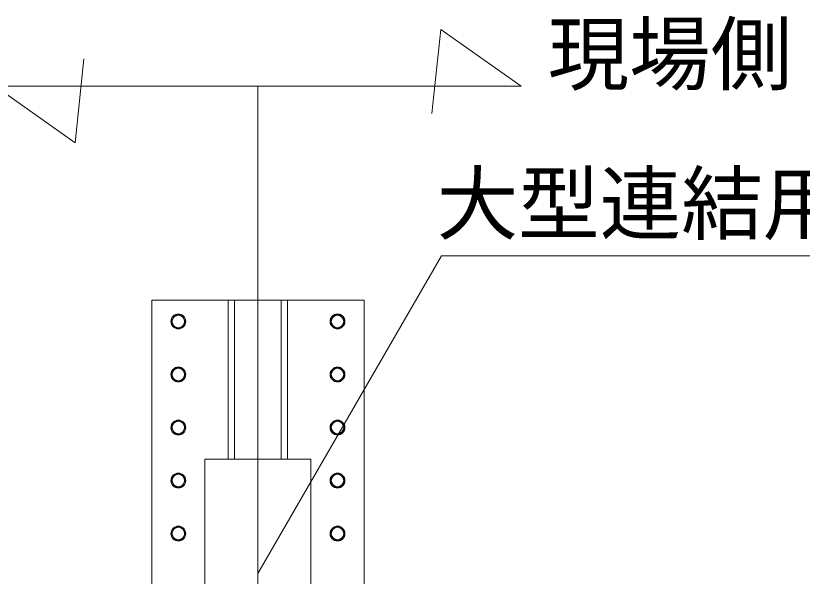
# Model space of a CAD drawing. Units: millimetres, scale not verified. Extents: x -30584 to 1616, y -23100 to 23100.
# Drawn here: x -8321 to -6838, y 10621 to 11679 of the extents above; entities that cross this region are included whole.
import ezdxf
from ezdxf.enums import TextEntityAlignment as Align

# ---------------------------------------------------------------- set-up
doc = ezdxf.new("R2010")
doc.units = ezdxf.units.MM
doc.header["$LTSCALE"] = 150
doc.linetypes.add('CHAIN2', pattern=[12, 9, -1, 1, -1])
for name, color, linetype, lineweight in [('0-6_ﾎﾞﾙﾄ類', 2, 'Continuous', 18), ('0-F_大型連結用梁42', 7, 'Continuous', 18), ('1-5_通芯', 1, 'CHAIN2', 18), ('1-A_文字', 7, 'Continuous', 18)]:
    doc.layers.add(name, color=color, linetype=linetype, lineweight=lineweight)
doc.styles.add('ＭＳ ゴシック', font='')
doc.styles.get('ＭＳ ゴシック').set_extended_font_data('MS Gothic')

msp = doc.modelspace()

# ---------------------------------------------------------------- linework, layer by layer
at = {"layer": '0-6_ﾎﾞﾙﾄ類'}
for points in [[(-8021, 11113.8), (-8027.8, 11102), (-8021, 11090.2), (-8007.3, 11090.2), (-8000.5, 11102), (-8007.3, 11113.8)], [(-7707.3, 11113.8), (-7700.5, 11102), (-7707.3, 11090.2), (-7721, 11090.2), (-7727.8, 11102), (-7721, 11113.8)], [(-8021, 11013.8), (-8027.8, 11002), (-8021, 10990.2), (-8007.3, 10990.2), (-8000.5, 11002), (-8007.3, 11013.8)], [(-7707.3, 11013.8), (-7700.5, 11002), (-7707.3, 10990.2), (-7721, 10990.2), (-7727.8, 11002), (-7721, 11013.8)], [(-8021, 10913.8), (-8027.8, 10902), (-8021, 10890.2), (-8007.3, 10890.2), (-8000.5, 10902), (-8007.3, 10913.8)], [(-7707.3, 10913.8), (-7700.5, 10902), (-7707.3, 10890.2), (-7721, 10890.2), (-7727.8, 10902), (-7721, 10913.8)], [(-8021, 10813.8), (-8027.8, 10802), (-8021, 10790.2), (-8007.3, 10790.2), (-8000.5, 10802), (-8007.3, 10813.8)], [(-7707.3, 10813.8), (-7700.5, 10802), (-7707.3, 10790.2), (-7721, 10790.2), (-7727.8, 10802), (-7721, 10813.8)], [(-8021, 10713.8), (-8027.8, 10702), (-8021, 10690.2), (-8007.3, 10690.2), (-8000.5, 10702), (-8007.3, 10713.8)], [(-7707.3, 10713.8), (-7700.5, 10702), (-7707.3, 10690.2), (-7721, 10690.2), (-7727.8, 10702), (-7721, 10713.8)]]:
    msp.add_lwpolyline(points, close=True, dxfattribs=at)
for centre, radius in [((-8014.2, 11102), 14), ((-8014.2, 11102), 11.8), ((-7714.2, 11102), 14), ((-7714.2, 11102), 11.8), ((-8014.2, 11002), 14), ((-7714.2, 11002), 14), ((-8014.2, 11002), 11.8), ((-7714.2, 11002), 11.8), ((-8014.2, 10902), 14), ((-8014.2, 10902), 11.8), ((-7714.2, 10902), 14), ((-7714.2, 10902), 11.8), ((-8014.2, 10802), 14), ((-8014.2, 10802), 11.8), ((-7714.2, 10802), 14), ((-7714.2, 10802), 11.8), ((-8014.2, 10702), 14), ((-8014.2, 10702), 11.8), ((-7714.2, 10702), 14), ((-7714.2, 10702), 11.8)]:
    msp.add_circle(centre, radius, dxfattribs=at)
at = {"layer": '0-F_大型連結用梁42'}
msp.add_line((-7864.2, 10842), (-7864.2, 10452), dxfattribs=at)
msp.add_lwpolyline([(-7759.7, 10352), (-7664.2, 10352), (-7664.2, 11142), (-8064.2, 11142), (-8064.2, 10352), (-7968.7, 10352)], dxfattribs=at)
for points in [[(-7920.2, 10842), (-7908.2, 10842), (-7908.2, 11142), (-7920.2, 11142)], [(-7808.2, 10842), (-7820.2, 10842), (-7820.2, 11142), (-7808.2, 11142)], [(-7964.2, 10842), (-7764.2, 10842), (-7764.2, 10452), (-7964.2, 10452)]]:
    msp.add_lwpolyline(points, close=True, dxfattribs=at)
at = {"layer": '1-5_通芯'}
msp.add_line((-7864.2, 11545.8), (-7864.2, 3669.5), dxfattribs=at)
at = {"layer": '1-A_文字'}
for p, q in [((-7864.2, 10626.9), (-7518.4, 11225.8)), ((-7518.4, 11225.8), (-7517.8, 11225.8)), ((-7517.8, 11225.8), (-6143.7, 11225.8))]:
    msp.add_line(p, q, dxfattribs=at)
for points in [[(-7368.2, 11545.8), (-7519.6, 11652.6), (-7536.3, 11494.2)], [(-7368.2, 11545.8), (-8360.1, 11545.8), (-8208.7, 11439.1), (-8192.1, 11597.5)]]:
    msp.add_lwpolyline(points, dxfattribs=at)

# ---------------------------------------------------------------- texts
at = {"layer": '1-A_文字', "style": 'ＭＳ ゴシック'}
for s, p in [('現場側', (-7318.1, 11516.6)), ('大型連結用梁42型', (-7527.1, 11234.5))]:
    msp.add_text(s, height=112.6, dxfattribs=at).set_placement(p, align=Align.BOTTOM_LEFT)

doc.saveas('drawing.dxf')
